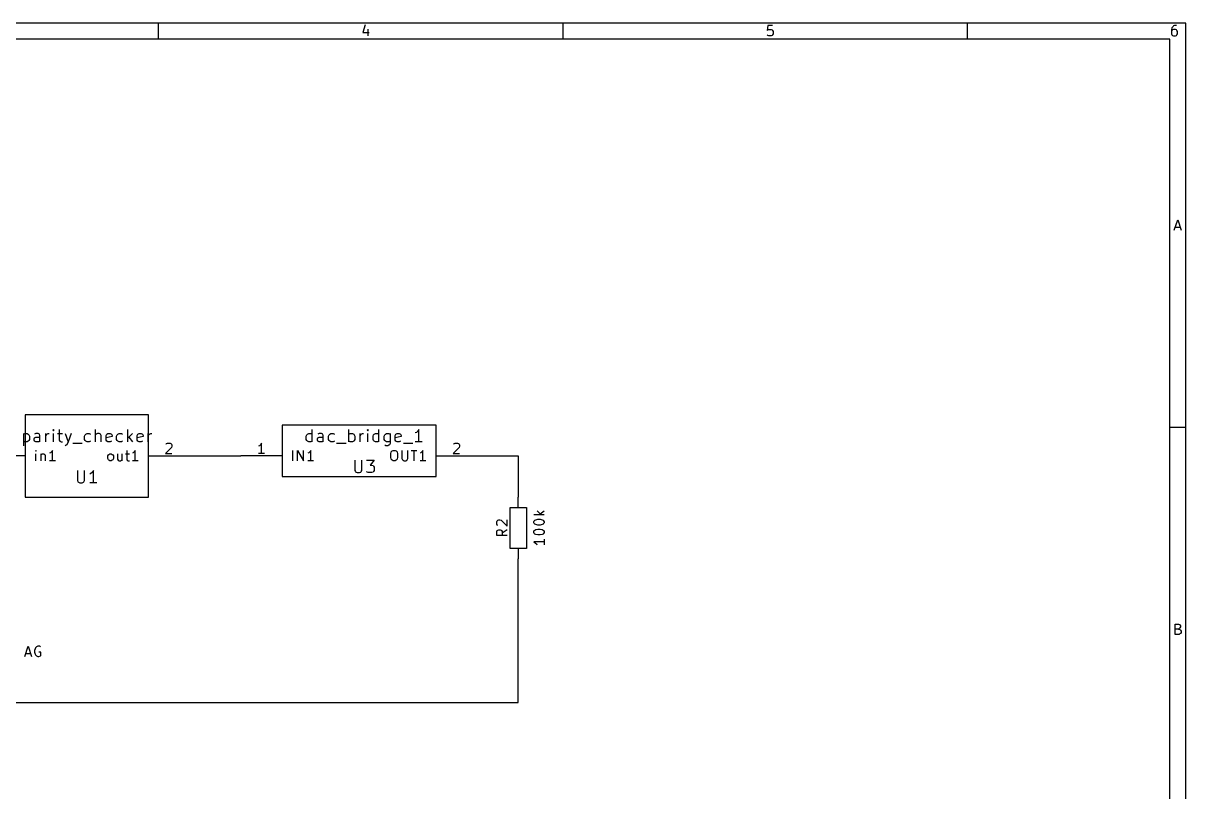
# Model space of a CAD drawing. Extents: x 10 to 287, y -200 to -10.
# Drawn here: x 143.3 to 287, y -105 to -10 of the extents above; entities that cross this region are included whole.
import ezdxf

# ---------------------------------------------------------------- set-up
doc = ezdxf.new("R2010")
doc.units = 0
doc.header["$MEASUREMENT"] = 0

msp = doc.modelspace()

# ---------------------------------------------------------------- linework, layer by layer
at = {"layer": 'Cyan 2'}
for p, q in [((146.99, -60.2234), (146.914, -60.2996)), ((146.914, -60.2996), (146.99, -60.3758)), ((147.066, -60.2996), (146.99, -60.2234)), ((146.99, -60.2234), (146.99, -60.3758)), ((146.99, -60.3758), (147.066, -60.2996)), ((147.726, -60.2234), (147.726, -61.5442)), ((152.222, -61.7474), (152.222, -60.2234)), ((156.185, -61.7474), (156.185, -60.2234)), ((178.994, -61.7474), (178.994, -60.2234)), ((183.54, -61.7474), (183.54, -60.2234)), ((185.852, -60.2234), (185.776, -60.2996)), ((185.776, -60.2996), (185.852, -60.3758)), ((185.928, -60.2996), (185.852, -60.2234)), ((185.852, -60.2234), (185.852, -60.3758)), ((185.852, -60.3758), (185.928, -60.2996)), ((187.249, -61.7474), (187.249, -60.2234)), ((192.176, -60.2234), (192.024, -60.452)), ((192.176, -61.7474), (192.176, -60.2234)), ((143.307, -60.7314), (143.307, -62.2554)), ((143.307, -60.8076), (143.459, -60.7314)), ((143.459, -61.7474), (143.307, -61.6712)), ((143.459, -60.7314), (143.739, -60.7314)), ((143.739, -61.7474), (143.459, -61.7474)), ((143.739, -60.7314), (143.891, -60.8076)), ((143.891, -61.6712), (143.739, -61.7474)), ((143.891, -60.8076), (143.967, -60.8838)), ((143.967, -61.595), (143.891, -61.6712)), ((143.967, -60.8838), (144.043, -61.0362)), ((144.043, -61.468), (143.967, -61.595)), ((144.043, -61.0362), (144.043, -61.468)), ((144.602, -61.3918), (144.678, -61.2394)), ((144.602, -61.5442), (144.602, -61.3918)), ((144.678, -61.6712), (144.602, -61.5442)), ((144.831, -60.7314), (144.678, -60.8076)), ((144.678, -61.2394), (144.831, -61.1632)), ((144.831, -61.7474), (144.678, -61.6712)), ((145.11, -60.7314), (144.831, -60.7314)), ((144.831, -61.1632), (145.186, -61.1632)), ((145.186, -61.7474), (144.831, -61.7474)), ((145.263, -60.8076), (145.11, -60.7314)), ((145.186, -61.1632), (145.339, -61.087)), ((145.339, -61.6712), (145.186, -61.7474)), ((145.339, -60.96), (145.263, -60.8076)), ((145.339, -61.7474), (145.339, -60.96)), ((146.05, -61.7474), (146.05, -60.7314)), ((146.05, -61.0362), (146.126, -60.8838)), ((146.126, -60.8838), (146.202, -60.8076)), ((146.202, -60.8076), (146.355, -60.7314)), ((146.355, -60.7314), (146.482, -60.7314)), ((146.99, -61.7474), (146.99, -60.7314)), ((147.523, -60.7314), (148.107, -60.7314)), ((147.726, -61.5442), (147.803, -61.6712)), ((147.803, -61.6712), (147.955, -61.7474)), ((147.955, -61.7474), (148.107, -61.7474)), ((148.463, -60.7314), (148.819, -61.7474)), ((148.819, -61.7474), (148.666, -62.103)), ((149.174, -60.7314), (148.819, -61.7474)), ((150.851, -61.0362), (150.927, -60.8838)), ((150.851, -61.468), (150.851, -61.0362)), ((150.927, -61.595), (150.851, -61.468)), ((150.927, -60.8838), (151.003, -60.8076)), ((151.003, -61.6712), (150.927, -61.595)), ((151.003, -60.8076), (151.155, -60.7314)), ((151.155, -61.7474), (151.003, -61.6712)), ((151.155, -60.7314), (151.435, -60.7314)), ((151.435, -61.7474), (151.155, -61.7474)), ((151.435, -60.7314), (151.587, -60.8076)), ((151.587, -61.6712), (151.435, -61.7474)), ((152.298, -60.8076), (152.222, -60.8838)), ((152.451, -60.7314), (152.298, -60.8076)), ((152.654, -60.7314), (152.451, -60.7314)), ((152.806, -60.8076), (152.654, -60.7314)), ((152.883, -60.96), (152.806, -60.8076)), ((152.883, -61.7474), (152.883, -60.96)), ((153.518, -60.96), (153.594, -60.8076)), ((153.518, -61.5442), (153.518, -60.96)), ((154.254, -61.087), (153.518, -61.2394)), ((153.594, -61.6712), (153.518, -61.5442)), ((153.594, -60.8076), (153.746, -60.7314)), ((153.746, -61.7474), (153.594, -61.6712)), ((153.746, -60.7314), (154.026, -60.7314)), ((154.026, -61.7474), (153.746, -61.7474)), ((154.026, -60.7314), (154.178, -60.8076)), ((154.178, -61.6712), (154.026, -61.7474)), ((154.178, -60.8076), (154.254, -60.96)), ((154.254, -60.96), (154.254, -61.087)), ((154.813, -61.0362), (154.889, -60.8838)), ((154.813, -61.468), (154.813, -61.0362)), ((154.889, -61.595), (154.813, -61.468)), ((154.889, -60.8838), (154.965, -60.8076)), ((154.965, -61.6712), (154.889, -61.595)), ((154.965, -60.8076), (155.118, -60.7314)), ((155.118, -61.7474), (154.965, -61.6712)), ((155.118, -60.7314), (155.397, -60.7314)), ((155.397, -61.7474), (155.118, -61.7474)), ((155.397, -60.7314), (155.55, -60.8076)), ((155.55, -61.6712), (155.397, -61.7474)), ((156.769, -60.7314), (156.185, -61.3156)), ((156.337, -61.1632), (156.769, -61.7474)), ((157.353, -60.96), (157.429, -60.8076)), ((157.353, -61.5442), (157.353, -60.96)), ((158.09, -61.087), (157.353, -61.2394)), ((157.429, -61.6712), (157.353, -61.5442)), ((157.429, -60.8076), (157.582, -60.7314)), ((157.582, -61.7474), (157.429, -61.6712)), ((157.582, -60.7314), (157.861, -60.7314)), ((157.861, -61.7474), (157.582, -61.7474)), ((157.861, -60.7314), (158.013, -60.8076)), ((158.013, -61.6712), (157.861, -61.7474)), ((158.013, -60.8076), (158.09, -60.96)), ((158.09, -60.96), (158.09, -61.087)), ((158.725, -61.7474), (158.725, -60.7314)), ((158.725, -61.0362), (158.801, -60.8838)), ((158.801, -60.8838), (158.877, -60.8076)), ((158.877, -60.8076), (159.029, -60.7314)), ((159.029, -60.7314), (159.156, -60.7314)), ((178.257, -61.0362), (178.333, -60.8838)), ((178.257, -61.468), (178.257, -61.0362)), ((178.333, -61.595), (178.257, -61.468)), ((178.333, -60.8838), (178.41, -60.8076)), ((178.41, -61.6712), (178.333, -61.595)), ((178.41, -60.8076), (178.562, -60.7314)), ((178.562, -61.7474), (178.41, -61.6712)), ((178.562, -60.7314), (178.841, -60.7314)), ((178.841, -61.7474), (178.562, -61.7474)), ((178.841, -60.7314), (178.994, -60.8076)), ((178.994, -61.6712), (178.841, -61.7474)), ((179.629, -61.3918), (179.705, -61.2394)), ((179.629, -61.5442), (179.629, -61.3918)), ((179.705, -61.6712), (179.629, -61.5442)), ((179.857, -60.7314), (179.705, -60.8076)), ((179.705, -61.2394), (179.857, -61.1632)), ((179.857, -61.7474), (179.705, -61.6712)), ((180.137, -60.7314), (179.857, -60.7314)), ((179.857, -61.1632), (180.213, -61.1632)), ((180.213, -61.7474), (179.857, -61.7474)), ((180.289, -60.8076), (180.137, -60.7314)), ((180.213, -61.1632), (180.365, -61.087)), ((180.365, -61.6712), (180.213, -61.7474)), ((180.365, -60.96), (180.289, -60.8076)), ((180.365, -61.7474), (180.365, -60.96)), ((181, -61.0362), (181.077, -60.8838)), ((181, -61.468), (181, -61.0362)), ((181.077, -61.595), (181, -61.468)), ((181.077, -60.8838), (181.153, -60.8076)), ((181.153, -61.6712), (181.077, -61.595)), ((181.153, -60.8076), (181.305, -60.7314)), ((181.305, -61.7474), (181.153, -61.6712)), ((181.305, -60.7314), (181.585, -60.7314)), ((181.585, -61.7474), (181.305, -61.7474)), ((181.585, -60.7314), (181.737, -60.8076)), ((181.737, -61.6712), (181.585, -61.7474)), ((183.54, -60.8076), (183.693, -60.7314)), ((183.693, -61.7474), (183.54, -61.6712)), ((183.693, -60.7314), (183.972, -60.7314)), ((183.972, -61.7474), (183.693, -61.7474)), ((183.972, -60.7314), (184.125, -60.8076)), ((184.125, -61.6712), (183.972, -61.7474)), ((184.125, -60.8076), (184.201, -60.8838)), ((184.201, -61.595), (184.125, -61.6712)), ((184.201, -60.8838), (184.277, -61.0362)), ((184.277, -61.468), (184.201, -61.595)), ((184.277, -61.0362), (184.277, -61.468)), ((184.912, -61.7474), (184.912, -60.7314)), ((184.912, -61.0362), (184.988, -60.8838)), ((184.988, -60.8838), (185.064, -60.8076)), ((185.064, -60.8076), (185.217, -60.7314)), ((185.217, -60.7314), (185.344, -60.7314)), ((185.852, -61.7474), (185.852, -60.7314)), ((186.512, -61.0362), (186.588, -60.8838)), ((186.512, -61.468), (186.512, -61.0362)), ((186.588, -61.595), (186.512, -61.468)), ((186.588, -60.8838), (186.665, -60.8076)), ((186.665, -61.6712), (186.588, -61.595)), ((186.665, -60.8076), (186.817, -60.7314)), ((186.817, -61.7474), (186.665, -61.6712)), ((186.817, -60.7314), (187.096, -60.7314)), ((187.096, -61.7474), (186.817, -61.7474)), ((187.096, -60.7314), (187.249, -60.8076)), ((187.249, -61.6712), (187.096, -61.7474)), ((187.884, -61.0362), (187.96, -60.8838)), ((187.884, -61.468), (187.884, -61.0362)), ((187.96, -61.595), (187.884, -61.468)), ((187.96, -60.8838), (188.036, -60.8076)), ((188.036, -61.6712), (187.96, -61.595)), ((188.036, -60.8076), (188.189, -60.7314)), ((188.189, -61.7474), (188.036, -61.6712)), ((188.189, -60.7314), (188.468, -60.7314)), ((188.468, -61.7474), (188.189, -61.7474)), ((188.468, -60.7314), (188.62, -60.8076)), ((188.62, -61.6712), (188.468, -61.7474)), ((188.62, -60.7314), (188.62, -61.976)), ((189.255, -60.96), (189.332, -60.8076)), ((189.255, -61.5442), (189.255, -60.96)), ((189.992, -61.087), (189.255, -61.2394)), ((189.332, -61.6712), (189.255, -61.5442)), ((189.332, -60.8076), (189.484, -60.7314)), ((189.484, -61.7474), (189.332, -61.6712)), ((189.484, -60.7314), (189.763, -60.7314)), ((189.763, -61.7474), (189.484, -61.7474)), ((189.763, -60.7314), (189.916, -60.8076)), ((189.916, -61.6712), (189.763, -61.7474)), ((189.916, -60.8076), (189.992, -60.96)), ((189.992, -60.96), (189.992, -61.087)), ((191.872, -60.579), (191.719, -60.6552)), ((192.608, -61.7474), (191.719, -61.7474)), ((192.024, -60.452), (191.872, -60.579)), ((144.831, -62.8142), (144.78, -62.865)), ((144.78, -62.865), (144.831, -62.9158)), ((144.882, -62.865), (144.831, -62.8142)), ((144.831, -62.8142), (144.831, -62.9158)), ((144.831, -62.9158), (144.882, -62.865)), ((144.831, -64.0842), (144.831, -63.2206)), ((145.44, -63.2206), (145.44, -64.0842)), ((145.491, -63.2968), (145.618, -63.2206)), ((145.618, -63.2206), (145.796, -63.2206)), ((145.796, -63.2206), (145.923, -63.2968)), ((146.634, -63.119), (146.533, -63.1698)), ((146.761, -62.992), (146.634, -63.119)), ((146.888, -62.8142), (146.761, -62.992)), ((146.888, -64.0842), (146.888, -62.8142)), ((148.59, -62.1792), (148.463, -62.2554)), ((148.666, -62.103), (148.59, -62.1792)), ((149.403, -61.8998), (150.571, -61.8998)), ((153.848, -63.2968), (153.975, -63.2206)), ((153.975, -63.2206), (154.153, -63.2206)), ((154.153, -63.2206), (154.28, -63.2968)), ((154.94, -63.2206), (154.94, -63.881)), ((155.473, -63.2206), (155.473, -64.0842)), ((155.905, -63.2206), (156.388, -63.2206)), ((156.083, -62.8142), (156.083, -63.881)), ((156.87, -63.119), (156.769, -63.1698)), ((156.997, -62.992), (156.87, -63.119)), ((157.124, -62.8142), (156.997, -62.992)), ((157.124, -64.0842), (157.124, -62.8142)), ((176.581, -64.0842), (176.581, -62.8142)), ((177.19, -64.0842), (177.19, -62.8142)), ((177.19, -62.8142), (177.902, -64.0842)), ((177.902, -64.0842), (177.902, -62.8142)), ((178.562, -63.119), (178.46, -63.1698)), ((178.689, -62.992), (178.562, -63.119)), ((178.816, -62.8142), (178.689, -62.992)), ((178.816, -64.0842), (178.816, -62.8142)), ((182.016, -61.8998), (183.185, -61.8998)), ((188.112, -62.2554), (187.96, -62.1792)), ((188.341, -62.2554), (188.112, -62.2554)), ((188.468, -62.1792), (188.341, -62.2554)), ((188.544, -62.103), (188.468, -62.1792)), ((188.62, -61.976), (188.544, -62.103)), ((188.722, -63.2206), (188.773, -62.992)), ((188.722, -63.6524), (188.722, -63.2206)), ((188.773, -62.992), (188.9, -62.865)), ((188.9, -62.865), (189.001, -62.8142)), ((189.001, -62.8142), (189.255, -62.8142)), ((189.255, -62.8142), (189.382, -62.865)), ((189.382, -62.865), (189.484, -62.992)), ((189.484, -62.992), (189.56, -63.2206)), ((189.56, -63.2206), (189.56, -63.6524)), ((190.094, -62.8142), (190.094, -63.8302)), ((190.271, -61.8998), (191.44, -61.8998)), ((190.805, -63.8302), (190.805, -62.8142)), ((191.237, -62.8142), (191.948, -62.8142)), ((191.592, -64.0842), (191.592, -62.8142)), ((192.43, -63.119), (192.329, -63.1698)), ((192.557, -62.992), (192.43, -63.119)), ((192.684, -62.8142), (192.557, -62.992)), ((192.684, -64.0842), (192.684, -62.8142)), ((145.44, -63.3476), (145.491, -63.2968)), ((145.923, -63.2968), (145.974, -63.3984)), ((145.974, -63.3984), (145.974, -64.0842)), ((147.244, -64.0842), (146.533, -64.0842)), ((153.746, -63.4746), (153.797, -63.3476)), ((153.746, -63.8302), (153.746, -63.4746)), ((153.797, -63.9572), (153.746, -63.8302)), ((153.797, -63.3476), (153.848, -63.2968)), ((153.848, -64.008), (153.797, -63.9572)), ((153.975, -64.0842), (153.848, -64.008)), ((154.153, -64.0842), (153.975, -64.0842)), ((154.28, -64.008), (154.153, -64.0842)), ((154.28, -63.2968), (154.33, -63.3476)), ((154.33, -63.9572), (154.28, -64.008)), ((154.33, -63.3476), (154.407, -63.4746)), ((154.407, -63.8302), (154.33, -63.9572)), ((154.407, -63.4746), (154.407, -63.8302)), ((154.94, -63.881), (154.991, -64.008)), ((154.991, -64.008), (155.118, -64.0842)), ((155.118, -64.0842), (155.296, -64.0842)), ((155.296, -64.0842), (155.423, -64.008)), ((155.423, -64.008), (155.473, -63.9572)), ((156.083, -63.881), (156.134, -64.008)), ((156.134, -64.008), (156.261, -64.0842)), ((156.261, -64.0842), (156.388, -64.0842)), ((157.48, -64.0842), (156.769, -64.0842)), ((179.172, -64.0842), (178.46, -64.0842)), ((184.252, -64.0334), (184.252, -65.278)), ((185.141, -65.278), (185.141, -64.0334)), ((185.725, -64.0334), (186.665, -64.0334)), ((186.665, -64.0334), (186.157, -64.6176)), ((186.157, -64.6176), (186.36, -64.6176)), ((186.36, -64.6176), (186.512, -64.6938)), ((188.773, -63.881), (188.722, -63.6524)), ((188.9, -64.008), (188.773, -63.881)), ((189.001, -64.0842), (188.9, -64.008)), ((189.255, -64.0842), (189.001, -64.0842)), ((189.382, -64.008), (189.255, -64.0842)), ((189.484, -63.881), (189.382, -64.008)), ((189.56, -63.6524), (189.484, -63.881)), ((190.094, -63.8302), (190.144, -63.9572)), ((190.144, -63.9572), (190.221, -64.008)), ((190.221, -64.008), (190.322, -64.0842)), ((190.322, -64.0842), (190.576, -64.0842)), ((190.576, -64.0842), (190.703, -64.008)), ((190.703, -64.008), (190.754, -63.9572)), ((190.754, -63.9572), (190.805, -63.8302)), ((193.04, -64.0842), (192.329, -64.0842)), ((149.962, -65.3034), (149.962, -66.548)), ((150.851, -66.548), (150.851, -65.3034)), ((151.638, -65.659), (151.486, -65.7352)), ((151.79, -65.532), (151.638, -65.659)), ((151.943, -65.3034), (151.79, -65.532)), ((151.943, -66.8274), (151.943, -65.3034)), ((184.252, -65.278), (184.328, -65.405)), ((184.328, -65.405), (184.404, -65.4812)), ((184.404, -65.4812), (184.556, -65.5574)), ((184.556, -65.5574), (184.836, -65.5574)), ((184.836, -65.5574), (184.988, -65.4812)), ((184.988, -65.4812), (185.064, -65.405)), ((185.064, -65.405), (185.141, -65.278)), ((185.776, -65.4812), (185.725, -65.405)), ((185.928, -65.5574), (185.776, -65.4812)), ((186.36, -65.5574), (185.928, -65.5574)), ((186.512, -65.4812), (186.36, -65.5574)), ((186.512, -64.6938), (186.588, -64.77)), ((186.588, -65.405), (186.512, -65.4812)), ((186.588, -64.77), (186.665, -64.897)), ((186.665, -65.278), (186.588, -65.405)), ((186.665, -64.897), (186.665, -65.278)), ((149.962, -66.548), (150.038, -66.675)), ((150.038, -66.675), (150.114, -66.7512)), ((150.114, -66.7512), (150.266, -66.8274)), ((150.266, -66.8274), (150.546, -66.8274)), ((150.546, -66.8274), (150.698, -66.7512)), ((150.698, -66.7512), (150.774, -66.675)), ((150.774, -66.675), (150.851, -66.548)), ((152.375, -66.8274), (151.486, -66.8274)), ((206.807, -70.2818), (207.289, -70.7644)), ((207.188, -70.6374), (207.67, -70.2818)), ((201.828, -71.628), (201.879, -71.5264)), ((201.828, -71.9328), (201.828, -71.628)), ((201.879, -71.5264), (201.93, -71.4502)), ((201.93, -71.4502), (202.057, -71.3994)), ((202.057, -71.3994), (202.184, -71.3994)), ((202.184, -71.3994), (202.362, -71.4502)), ((202.362, -71.4502), (203.098, -72.1868)), ((203.098, -72.1868), (203.098, -71.3994)), ((207.67, -70.7644), (206.4, -70.7644)), ((206.4, -71.628), (206.451, -71.501)), ((206.4, -71.755), (206.4, -71.628)), ((206.451, -71.8566), (206.4, -71.755)), ((206.451, -71.501), (206.502, -71.4502)), ((206.502, -71.9328), (206.451, -71.8566)), ((206.502, -71.4502), (206.629, -71.374)), ((206.629, -71.374), (206.883, -71.3232)), ((206.883, -71.3232), (207.188, -71.3232)), ((207.188, -71.3232), (207.416, -71.374)), ((207.416, -71.374), (207.543, -71.4502)), ((207.543, -71.4502), (207.594, -71.501)), ((207.594, -71.8566), (207.543, -71.9328)), ((207.594, -71.501), (207.67, -71.628)), ((207.67, -71.755), (207.594, -71.8566)), ((207.67, -71.628), (207.67, -71.755)), ((201.879, -72.0598), (201.828, -71.9328)), ((201.828, -72.8472), (201.879, -72.7202)), ((201.828, -73.3298), (201.828, -72.8472)), ((201.93, -72.1106), (201.879, -72.0598)), ((201.879, -72.7202), (201.93, -72.6694)), ((201.93, -72.6694), (202.057, -72.6186)), ((202.057, -72.6186), (202.235, -72.6186)), ((202.235, -72.6186), (202.362, -72.6694)), ((202.362, -72.6694), (202.413, -72.7202)), ((202.413, -72.7202), (202.489, -72.8472)), ((203.098, -72.6186), (202.489, -73.025)), ((202.489, -72.8472), (202.489, -73.3298)), ((206.4, -72.8472), (206.451, -72.7202)), ((206.4, -72.9742), (206.4, -72.8472)), ((206.451, -73.0758), (206.4, -72.9742)), ((206.451, -72.7202), (206.502, -72.6694)), ((206.502, -73.152), (206.451, -73.0758)), ((206.629, -71.9836), (206.502, -71.9328)), ((206.502, -72.6694), (206.629, -72.5932)), ((206.629, -73.2028), (206.502, -73.152)), ((206.883, -72.0344), (206.629, -71.9836)), ((206.629, -72.5932), (206.883, -72.5424)), ((206.883, -73.2536), (206.629, -73.2028)), ((207.188, -72.0344), (206.883, -72.0344)), ((206.883, -72.5424), (207.188, -72.5424)), ((207.188, -73.2536), (206.883, -73.2536)), ((207.416, -71.9836), (207.188, -72.0344)), ((207.188, -72.5424), (207.416, -72.5932)), ((207.416, -73.2028), (207.188, -73.2536)), ((207.543, -71.9328), (207.416, -71.9836)), ((207.416, -72.5932), (207.543, -72.6694)), ((207.543, -73.152), (207.416, -73.2028)), ((207.543, -72.6694), (207.594, -72.7202)), ((207.594, -73.0758), (207.543, -73.152)), ((207.594, -72.7202), (207.67, -72.8472)), ((207.67, -72.9742), (207.594, -73.0758)), ((207.67, -72.8472), (207.67, -72.9742)), ((203.098, -73.3298), (201.828, -73.3298)), ((207.67, -74.1172), (206.4, -74.1172)), ((206.4, -74.1172), (206.578, -74.2442)), ((206.578, -74.2442), (206.705, -74.3712)), ((206.705, -74.3712), (206.756, -74.4728)), ((207.67, -73.7616), (207.67, -74.4728)), ((143.459, -88.2904), (143.866, -87.0204)), ((143.866, -87.0204), (144.297, -88.2904)), ((144.729, -87.3252), (144.678, -87.5538)), ((144.678, -87.5538), (144.678, -87.7316)), ((144.78, -87.1982), (144.729, -87.3252)), ((144.907, -87.0712), (144.78, -87.1982)), ((145.085, -87.0204), (144.907, -87.0712)), ((145.263, -87.0204), (145.085, -87.0204)), ((145.39, -87.0712), (145.263, -87.0204)), ((143.586, -87.9094), (144.17, -87.9094)), ((144.678, -87.7316), (144.729, -87.9856)), ((144.729, -87.9856), (144.78, -88.0872)), ((144.78, -88.0872), (144.907, -88.2142)), ((144.907, -88.2142), (145.085, -88.2904)), ((145.085, -88.2904), (145.212, -88.2904)), ((145.44, -87.7316), (145.212, -87.7316)), ((145.212, -88.2904), (145.39, -88.2142)), ((145.39, -88.2142), (145.44, -88.1634)), ((145.44, -88.1634), (145.44, -87.7316))]:
    msp.add_line(p, q, dxfattribs=at)
at = {"layer": 'Green 2'}
for p, q in [((163.83, -63.5), (170.18, -63.5)), ((199.39, -63.5), (204.47, -63.5)), ((204.47, -63.5), (204.47, -68.58)), ((204.47, -93.98), (204.47, -76.2)), ((86.36, -93.98), (204.47, -93.98))]:
    msp.add_line(p, q, dxfattribs=at)
at = {"layer": 'Red 2'}
for p, q in [((286.995, -10.0076), (10.0076, -10.0076)), ((159.995, -11.9888), (159.995, -10.0076)), ((210.007, -11.9888), (210.007, -10.0076)), ((259.994, -11.9888), (259.994, -10.0076)), ((286.995, -200), (286.995, -10.0076)), ((185.547, -10.2108), (185.242, -11.1506)), ((185.242, -11.1506), (186.03, -11.1506)), ((185.852, -10.7188), (185.852, -11.5824)), ((235.306, -10.287), (235.255, -10.8966)), ((235.255, -10.8966), (235.306, -10.8204)), ((235.306, -11.5062), (235.255, -11.4554)), ((235.915, -10.287), (235.306, -10.287)), ((235.306, -10.8204), (235.433, -10.7696)), ((235.433, -10.7696), (235.737, -10.7696)), ((235.737, -10.7696), (235.864, -10.8204)), ((235.864, -10.8204), (235.915, -10.8966)), ((235.915, -11.4554), (235.864, -11.5062)), ((235.915, -10.8966), (235.991, -11.0236)), ((235.991, -11.3284), (235.915, -11.4554)), ((235.991, -11.0236), (235.991, -11.3284)), ((285.293, -10.5918), (285.242, -10.8204)), ((285.242, -10.8204), (285.242, -11.3284)), ((285.293, -10.8966), (285.242, -11.0236)), ((285.242, -11.3284), (285.293, -11.4554)), ((285.42, -10.3886), (285.293, -10.5918)), ((285.369, -10.8204), (285.293, -10.8966)), ((285.293, -11.4554), (285.369, -11.5062)), ((285.471, -10.7696), (285.369, -10.8204)), ((285.471, -10.3378), (285.42, -10.3886)), ((285.598, -10.287), (285.471, -10.3378)), ((285.725, -10.7696), (285.471, -10.7696)), ((285.852, -10.287), (285.598, -10.287)), ((285.852, -10.8204), (285.725, -10.7696)), ((285.902, -10.8966), (285.852, -10.8204)), ((285.852, -11.5062), (285.902, -11.4554)), ((285.979, -11.0236), (285.902, -10.8966)), ((285.902, -11.4554), (285.979, -11.3284)), ((285.979, -11.3284), (285.979, -11.0236)), ((285.013, -11.9888), (11.9888, -11.9888)), ((235.433, -11.5824), (235.306, -11.5062)), ((235.737, -11.5824), (235.433, -11.5824)), ((235.864, -11.5062), (235.737, -11.5824)), ((285.013, -198.018), (285.013, -11.9888)), ((285.369, -11.5062), (285.471, -11.5824)), ((285.471, -11.5824), (285.725, -11.5824)), ((285.725, -11.5824), (285.852, -11.5062)), ((285.572, -35.5854), (286.004, -34.29)), ((286.004, -34.29), (286.436, -35.5854)), ((285.699, -35.2044), (286.309, -35.2044)), ((143.51, -58.42), (143.51, -68.58)), ((158.75, -58.42), (143.51, -58.42)), ((158.75, -68.58), (158.75, -58.42)), ((175.26, -59.69), (175.26, -66.04)), ((194.31, -59.69), (175.26, -59.69)), ((194.31, -66.04), (194.31, -59.69)), ((286.995, -59.9948), (285.013, -59.9948)), ((161.595, -62.4586), (160.858, -63.1952)), ((160.858, -63.1952), (161.646, -63.1952)), ((160.934, -62.0268), (160.985, -61.976)), ((160.985, -61.976), (161.112, -61.9252)), ((161.112, -61.9252), (161.417, -61.9252)), ((161.417, -61.9252), (161.519, -61.976)), ((161.519, -61.976), (161.595, -62.0268)), ((161.595, -62.0268), (161.646, -62.1538)), ((161.646, -62.2808), (161.595, -62.4586)), ((161.646, -62.1538), (161.646, -62.2808)), ((172.466, -62.23), (172.364, -62.2808)), ((173.076, -63.1952), (172.364, -63.1952)), ((172.593, -62.103), (172.466, -62.23)), ((172.72, -61.9252), (172.593, -62.103)), ((172.72, -63.1952), (172.72, -61.9252)), ((197.155, -62.4586), (196.418, -63.1952)), ((196.418, -63.1952), (197.206, -63.1952)), ((196.494, -62.0268), (196.545, -61.976)), ((196.545, -61.976), (196.672, -61.9252)), ((196.672, -61.9252), (196.977, -61.9252)), ((196.977, -61.9252), (197.079, -61.976)), ((197.079, -61.976), (197.155, -62.0268)), ((197.155, -62.0268), (197.206, -62.1538)), ((197.206, -62.2808), (197.155, -62.4586)), ((197.206, -62.1538), (197.206, -62.2808)), ((143.51, -63.5), (138.43, -63.5)), ((158.75, -63.5), (163.83, -63.5)), ((175.26, -63.5), (170.18, -63.5)), ((194.31, -63.5), (199.39, -63.5)), ((175.26, -66.04), (194.31, -66.04)), ((143.51, -68.58), (158.75, -68.58)), ((204.47, -69.85), (204.47, -68.58)), ((203.454, -74.93), (203.454, -69.85)), ((203.454, -69.85), (205.486, -69.85)), ((205.486, -69.85), (205.486, -74.93)), ((205.486, -74.93), (203.454, -74.93)), ((204.47, -74.93), (204.47, -76.2)), ((285.674, -85.5726), (285.674, -84.2772)), ((285.674, -84.2772), (286.106, -84.2772)), ((286.106, -84.2772), (286.233, -84.328)), ((286.233, -84.328), (286.283, -84.3788)), ((286.283, -84.7598), (286.233, -84.8106)), ((286.283, -84.3788), (286.36, -84.5058)), ((286.36, -84.6328), (286.283, -84.7598)), ((286.36, -84.5058), (286.36, -84.6328)), ((286.106, -84.8868), (285.674, -84.8868)), ((286.182, -85.5726), (285.674, -85.5726)), ((286.233, -84.8106), (286.106, -84.8868)), ((286.106, -84.8868), (286.283, -84.9376)), ((286.283, -85.4964), (286.182, -85.5726)), ((286.283, -84.9376), (286.36, -85.0138)), ((286.36, -85.4456), (286.283, -85.4964)), ((286.36, -85.0138), (286.41, -85.1408)), ((286.41, -85.3186), (286.36, -85.4456)), ((286.41, -85.1408), (286.41, -85.3186))]:
    msp.add_line(p, q, dxfattribs=at)

doc.saveas('drawing.dxf')
